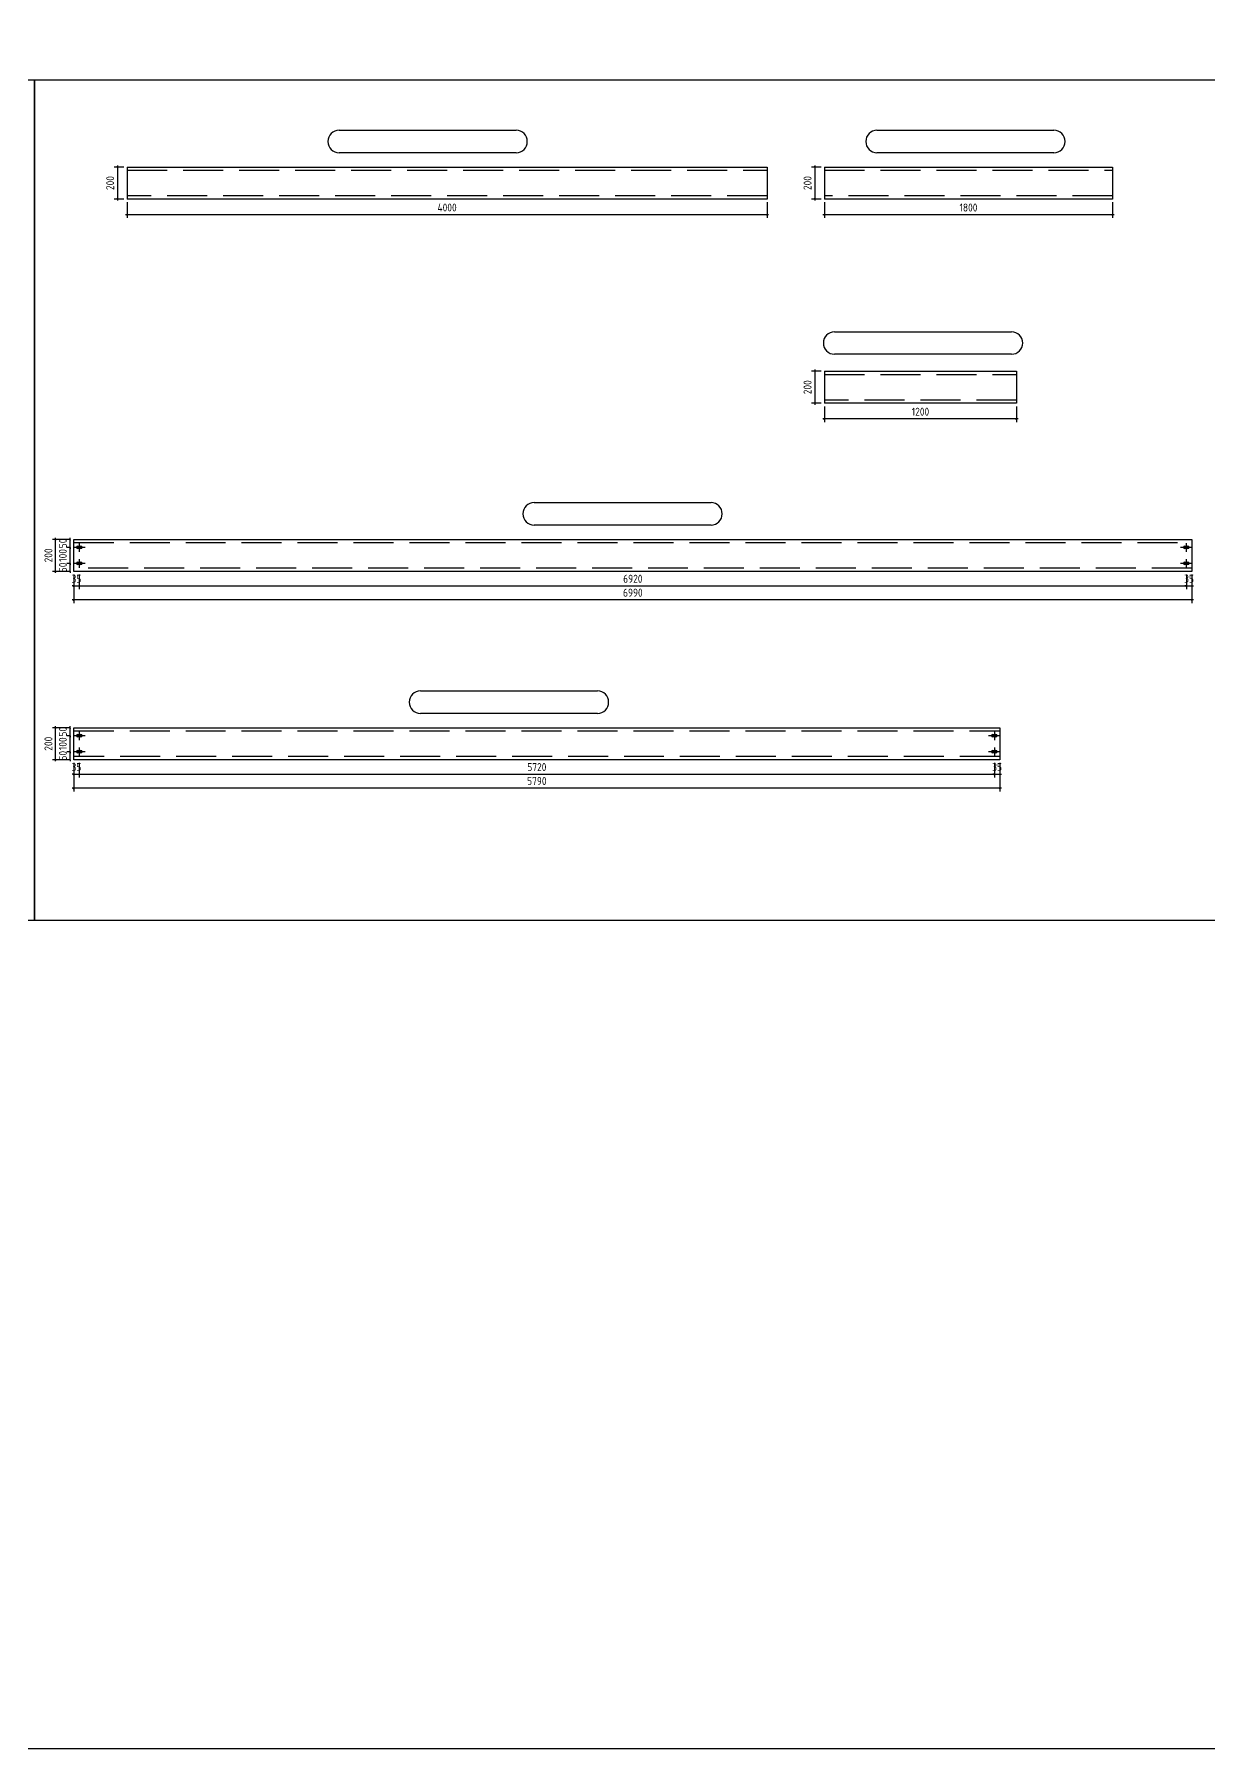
# Model space of a CAD drawing. Extents: x 102162 to 621267, y -39398 to 328893.
# Drawn here: x 398523 to 405864, y 86172 to 96887 of the extents above; entities that cross this region are included whole.
import ezdxf

# ---------------------------------------------------------------- set-up
doc = ezdxf.new("R2010")
doc.units = 0
doc.header["$LTSCALE"] = 1000
doc.header["$MEASUREMENT"] = 0
doc.linetypes.add('DASH', pattern=[0.35, 0.25, -0.1])
doc.styles.get("Standard").update_dxf_attribs({"font": 'gbenor.shx', "bigfont": 'gbcbig.shx'})
doc.dimstyles.get("Standard").update_dxf_attribs({"dimscale": 100, "dimtxt": 3.5, "dimasz": 1, "dimexe": 2.5, "dimexo": 3, "dimgap": 1.5, "dimtad": 1, "dimdec": 0, "dimzin": 0, "dimdsep": 46, "dimtxsty": 'Standard', "dimblk": 'ARCHTICK', "dimcen": 0.09, "dimadec": 0, "dimazin": 0, "dimtfac": 1, "dimtdec": 0, "dimtix": 1, "dimtmove": 2, "dimatfit": 3, "dimfxl": 1, "dimtolj": 1, "dimtzin": 0, "dimarcsym": 0})

# ---------------------------------------------------------------- blocks, each defined once
blk = doc.blocks.new('_ArchTick')
at = {"color": 0, "linetype": 'ByBlock', "const_width": 0.4}
blk.add_lwpolyline([(-0.5, -0.5), (0.5, 0.5)], dxfattribs=at)
blk = doc.blocks.new('*D9425')
at = {"color": 0, "lineweight": -2}
for p, q in [((398769, 93439), (398759, 93439)), ((398769, 93510), (398769, 93419)), ((398769, 93439), (398804, 93439)), ((398804, 93510), (398804, 93419)), ((398804, 93439), (398814, 93439))]:
    blk.add_line(p, q, dxfattribs=at)
at = {"layer": 'Defpoints', "color": 0}
for p in [(398769, 93530), (398804, 93530), (398804, 93439)]:
    blk.add_point(p, dxfattribs=at)
at = {"color": 0, "lineweight": -2, "xscale": 10, "yscale": 10, "zscale": 10}
blk.add_blockref('_ArchTick', (398769, 93439), dxfattribs=at)
at = {"color": 0, "lineweight": -2, "xscale": 10, "yscale": 10, "zscale": 10, "rotation": 180}
blk.add_blockref('_ArchTick', (398804, 93439), dxfattribs=at)
at = {"color": 0, "insert": (398786, 93484), "char_height": 50, "attachment_point": 5}
blk.add_mtext('\\A1;35', dxfattribs=at)
blk = doc.blocks.new('*D9272')
at = {"color": 0, "lineweight": -2}
for p, q in [((398794, 93439), (405734, 93439)), ((398804, 93510), (398804, 93419)), ((405724, 93510), (405724, 93419))]:
    blk.add_line(p, q, dxfattribs=at)
at = {"layer": 'Defpoints', "color": 0}
for p in [(398804, 93530), (405724, 93530), (405724, 93439)]:
    blk.add_point(p, dxfattribs=at)
at = {"color": 0, "lineweight": -2, "xscale": 10, "yscale": 10, "zscale": 10, "rotation": 180}
blk.add_blockref('_ArchTick', (398804, 93439), dxfattribs=at)
at = {"color": 0, "lineweight": -2, "xscale": 10, "yscale": 10, "zscale": 10}
blk.add_blockref('_ArchTick', (405724, 93439), dxfattribs=at)
at = {"color": 0, "insert": (402264, 93484), "char_height": 50, "attachment_point": 5}
blk.add_mtext('\\A1;6920', dxfattribs=at)
blk = doc.blocks.new('*D9426')
at = {"color": 0, "lineweight": -2}
for p, q in [((405724, 93439), (405714, 93439)), ((405724, 93510), (405724, 93419)), ((405724, 93439), (405759, 93439)), ((405759, 93510), (405759, 93419)), ((405759, 93439), (405769, 93439))]:
    blk.add_line(p, q, dxfattribs=at)
at = {"layer": 'Defpoints', "color": 0}
for p in [(405724, 93530), (405759, 93530), (405759, 93439)]:
    blk.add_point(p, dxfattribs=at)
at = {"color": 0, "lineweight": -2, "xscale": 10, "yscale": 10, "zscale": 10}
blk.add_blockref('_ArchTick', (405724, 93439), dxfattribs=at)
at = {"color": 0, "lineweight": -2, "xscale": 10, "yscale": 10, "zscale": 10, "rotation": 180}
blk.add_blockref('_ArchTick', (405759, 93439), dxfattribs=at)
at = {"color": 0, "insert": (405741, 93484), "char_height": 50, "attachment_point": 5}
blk.add_mtext('\\A1;35', dxfattribs=at)
blk = doc.blocks.new('*D9273')
at = {"color": 0, "lineweight": -2}
for p, q in [((398749, 93580), (398726, 93580)), ((398746, 93580), (398746, 93590)), ((398746, 93530), (398746, 93580)), ((398749, 93530), (398726, 93530)), ((398746, 93530), (398746, 93520))]:
    blk.add_line(p, q, dxfattribs=at)
at = {"layer": 'Defpoints', "color": 0}
for p in [(398746, 93580), (398769, 93580), (398769, 93530)]:
    blk.add_point(p, dxfattribs=at)
at = {"color": 0, "lineweight": -2, "xscale": 10, "yscale": 10, "zscale": 10}
for p, rotation in [((398746, 93580), 270), ((398746, 93530), 90)]:
    blk.add_blockref('_ArchTick', p, dxfattribs=dict(at, rotation=rotation))
at = {"color": 0, "insert": (398701, 93555), "char_height": 50, "attachment_point": 5, "rotation": 90}
blk.add_mtext('\\A1;50', dxfattribs=at)
blk = doc.blocks.new('*D9274')
at = {"color": 0, "lineweight": -2}
for p, q in [((398749, 93680), (398726, 93680)), ((398746, 93680), (398746, 93690)), ((398746, 93580), (398746, 93680)), ((398749, 93580), (398726, 93580)), ((398746, 93580), (398746, 93570))]:
    blk.add_line(p, q, dxfattribs=at)
at = {"layer": 'Defpoints', "color": 0}
for p in [(398746, 93680), (398769, 93680), (398769, 93580)]:
    blk.add_point(p, dxfattribs=at)
at = {"color": 0, "lineweight": -2, "xscale": 10, "yscale": 10, "zscale": 10}
for p, rotation in [((398746, 93680), 270), ((398746, 93580), 90)]:
    blk.add_blockref('_ArchTick', p, dxfattribs=dict(at, rotation=rotation))
at = {"color": 0, "insert": (398701, 93630), "char_height": 50, "attachment_point": 5, "rotation": 90}
blk.add_mtext('\\A1;100', dxfattribs=at)
blk = doc.blocks.new('*D9427')
at = {"color": 0, "lineweight": -2}
for p, q in [((398749, 93730), (398726, 93730)), ((398749, 93680), (398726, 93680)), ((398746, 93730), (398746, 93740)), ((398746, 93680), (398746, 93730)), ((398746, 93680), (398746, 93670))]:
    blk.add_line(p, q, dxfattribs=at)
at = {"layer": 'Defpoints', "color": 0}
for p in [(398746, 93730), (398769, 93730), (398769, 93680)]:
    blk.add_point(p, dxfattribs=at)
at = {"color": 0, "lineweight": -2, "xscale": 10, "yscale": 10, "zscale": 10}
for p, rotation in [((398746, 93730), 270), ((398746, 93680), 90)]:
    blk.add_blockref('_ArchTick', p, dxfattribs=dict(at, rotation=rotation))
at = {"color": 0, "insert": (398701, 93705), "char_height": 50, "attachment_point": 5, "rotation": 90}
blk.add_mtext('\\A1;50', dxfattribs=at)
blk = doc.blocks.new('*D9428')
at = {"color": 0, "lineweight": -2}
for p, q in [((398769, 93510), (398769, 93332)), ((405759, 93510), (405759, 93332)), ((405769, 93352), (398759, 93352))]:
    blk.add_line(p, q, dxfattribs=at)
at = {"layer": 'Defpoints', "color": 0}
for p in [(398769, 93530), (405759, 93530), (398769, 93352)]:
    blk.add_point(p, dxfattribs=at)
at = {"color": 0, "lineweight": -2, "xscale": 10, "yscale": 10, "zscale": 10, "rotation": 180}
blk.add_blockref('_ArchTick', (398769, 93352), dxfattribs=at)
at = {"color": 0, "lineweight": -2, "xscale": 10, "yscale": 10, "zscale": 10}
blk.add_blockref('_ArchTick', (405759, 93352), dxfattribs=at)
at = {"color": 0, "insert": (402264, 93397), "char_height": 50, "attachment_point": 5}
blk.add_mtext('\\A1;6990', dxfattribs=at)
blk = doc.blocks.new('*D9429')
at = {"color": 0, "lineweight": -2}
for p, q in [((398749, 93730), (398636, 93730)), ((398656, 93520), (398656, 93740)), ((398749, 93530), (398636, 93530))]:
    blk.add_line(p, q, dxfattribs=at)
at = {"layer": 'Defpoints', "color": 0}
for p in [(398656, 93730), (398769, 93730), (398769, 93530)]:
    blk.add_point(p, dxfattribs=at)
at = {"color": 0, "lineweight": -2, "xscale": 10, "yscale": 10, "zscale": 10}
for p, rotation in [((398656, 93730), 90), ((398656, 93530), 270)]:
    blk.add_blockref('_ArchTick', p, dxfattribs=dict(at, rotation=rotation))
at = {"color": 0, "insert": (398611, 93630), "char_height": 50, "attachment_point": 5, "rotation": 90}
blk.add_mtext('\\A1;200', dxfattribs=at)
blk = doc.blocks.new('*D9275')
at = {"color": 0, "lineweight": -2}
for p, q in [((399103, 95837), (399103, 95739)), ((403103, 95837), (403103, 95739)), ((403113, 95759), (399093, 95759))]:
    blk.add_line(p, q, dxfattribs=at)
at = {"layer": 'Defpoints', "color": 0}
for p in [(399103, 95857), (403103, 95857), (399103, 95759)]:
    blk.add_point(p, dxfattribs=at)
at = {"color": 0, "lineweight": -2, "xscale": 10, "yscale": 10, "zscale": 10, "rotation": 180}
blk.add_blockref('_ArchTick', (399103, 95759), dxfattribs=at)
at = {"color": 0, "lineweight": -2, "xscale": 10, "yscale": 10, "zscale": 10}
blk.add_blockref('_ArchTick', (403103, 95759), dxfattribs=at)
at = {"color": 0, "insert": (401103, 95804), "char_height": 50, "attachment_point": 5}
blk.add_mtext('\\A1;4000', dxfattribs=at)
blk = doc.blocks.new('*D9430')
at = {"color": 0, "lineweight": -2}
for p, q in [((399083, 96057), (399022, 96057)), ((399042, 96067), (399042, 95847)), ((399083, 95857), (399022, 95857))]:
    blk.add_line(p, q, dxfattribs=at)
at = {"layer": 'Defpoints', "color": 0}
for p in [(399103, 96057), (399042, 95857), (399103, 95857)]:
    blk.add_point(p, dxfattribs=at)
at = {"color": 0, "lineweight": -2, "xscale": 10, "yscale": 10, "zscale": 10}
for p, rotation in [((399042, 96057), 90), ((399042, 95857), 270)]:
    blk.add_blockref('_ArchTick', p, dxfattribs=dict(at, rotation=rotation))
at = {"color": 0, "insert": (398997, 95957), "char_height": 50, "attachment_point": 5, "rotation": 90}
blk.add_mtext('\\A1;200', dxfattribs=at)
blk = doc.blocks.new('*D9431')
at = {"color": 0, "lineweight": -2}
for p, q in [((398769, 92262), (398759, 92262)), ((398769, 92333), (398769, 92242)), ((398769, 92262), (398804, 92262)), ((398804, 92333), (398804, 92242)), ((398804, 92262), (398814, 92262))]:
    blk.add_line(p, q, dxfattribs=at)
at = {"layer": 'Defpoints', "color": 0}
for p in [(398769, 92353), (398804, 92353), (398804, 92262)]:
    blk.add_point(p, dxfattribs=at)
at = {"color": 0, "lineweight": -2, "xscale": 10, "yscale": 10, "zscale": 10}
blk.add_blockref('_ArchTick', (398769, 92262), dxfattribs=at)
at = {"color": 0, "lineweight": -2, "xscale": 10, "yscale": 10, "zscale": 10, "rotation": 180}
blk.add_blockref('_ArchTick', (398804, 92262), dxfattribs=at)
at = {"color": 0, "insert": (398786, 92307), "char_height": 50, "attachment_point": 5}
blk.add_mtext('\\A1;35', dxfattribs=at)
blk = doc.blocks.new('*D9276')
at = {"color": 0, "lineweight": -2}
for p, q in [((398794, 92262), (404534, 92262)), ((398804, 92333), (398804, 92242)), ((404524, 92333), (404524, 92242))]:
    blk.add_line(p, q, dxfattribs=at)
at = {"layer": 'Defpoints', "color": 0}
for p in [(398804, 92353), (404524, 92353), (404524, 92262)]:
    blk.add_point(p, dxfattribs=at)
at = {"color": 0, "lineweight": -2, "xscale": 10, "yscale": 10, "zscale": 10, "rotation": 180}
blk.add_blockref('_ArchTick', (398804, 92262), dxfattribs=at)
at = {"color": 0, "lineweight": -2, "xscale": 10, "yscale": 10, "zscale": 10}
blk.add_blockref('_ArchTick', (404524, 92262), dxfattribs=at)
at = {"color": 0, "insert": (401664, 92307), "char_height": 50, "attachment_point": 5}
blk.add_mtext('\\A1;5720', dxfattribs=at)
blk = doc.blocks.new('*D9432')
at = {"color": 0, "lineweight": -2}
for p, q in [((404524, 92262), (404514, 92262)), ((404524, 92333), (404524, 92242)), ((404524, 92262), (404559, 92262)), ((404559, 92333), (404559, 92242)), ((404559, 92262), (404569, 92262))]:
    blk.add_line(p, q, dxfattribs=at)
at = {"layer": 'Defpoints', "color": 0}
for p in [(404524, 92353), (404559, 92353), (404559, 92262)]:
    blk.add_point(p, dxfattribs=at)
at = {"color": 0, "lineweight": -2, "xscale": 10, "yscale": 10, "zscale": 10}
blk.add_blockref('_ArchTick', (404524, 92262), dxfattribs=at)
at = {"color": 0, "lineweight": -2, "xscale": 10, "yscale": 10, "zscale": 10, "rotation": 180}
blk.add_blockref('_ArchTick', (404559, 92262), dxfattribs=at)
at = {"color": 0, "insert": (404541, 92307), "char_height": 50, "attachment_point": 5}
blk.add_mtext('\\A1;35', dxfattribs=at)
blk = doc.blocks.new('*D9277')
at = {"color": 0, "lineweight": -2}
for p, q in [((398749, 92403), (398726, 92403)), ((398746, 92403), (398746, 92413)), ((398746, 92353), (398746, 92403)), ((398749, 92353), (398726, 92353)), ((398746, 92353), (398746, 92343))]:
    blk.add_line(p, q, dxfattribs=at)
at = {"layer": 'Defpoints', "color": 0}
for p in [(398746, 92403), (398769, 92403), (398769, 92353)]:
    blk.add_point(p, dxfattribs=at)
at = {"color": 0, "lineweight": -2, "xscale": 10, "yscale": 10, "zscale": 10}
for p, rotation in [((398746, 92403), 270), ((398746, 92353), 90)]:
    blk.add_blockref('_ArchTick', p, dxfattribs=dict(at, rotation=rotation))
at = {"color": 0, "insert": (398701, 92378), "char_height": 50, "attachment_point": 5, "rotation": 90}
blk.add_mtext('\\A1;50', dxfattribs=at)
blk = doc.blocks.new('*D9278')
at = {"color": 0, "lineweight": -2}
for p, q in [((398749, 92503), (398726, 92503)), ((398746, 92503), (398746, 92513)), ((398746, 92403), (398746, 92503)), ((398749, 92403), (398726, 92403)), ((398746, 92403), (398746, 92393))]:
    blk.add_line(p, q, dxfattribs=at)
at = {"layer": 'Defpoints', "color": 0}
for p in [(398746, 92503), (398769, 92503), (398769, 92403)]:
    blk.add_point(p, dxfattribs=at)
at = {"color": 0, "lineweight": -2, "xscale": 10, "yscale": 10, "zscale": 10}
for p, rotation in [((398746, 92503), 270), ((398746, 92403), 90)]:
    blk.add_blockref('_ArchTick', p, dxfattribs=dict(at, rotation=rotation))
at = {"color": 0, "insert": (398701, 92453), "char_height": 50, "attachment_point": 5, "rotation": 90}
blk.add_mtext('\\A1;100', dxfattribs=at)
blk = doc.blocks.new('*D9433')
at = {"color": 0, "lineweight": -2}
for p, q in [((398749, 92553), (398726, 92553)), ((398749, 92503), (398726, 92503)), ((398746, 92553), (398746, 92563)), ((398746, 92503), (398746, 92553)), ((398746, 92503), (398746, 92493))]:
    blk.add_line(p, q, dxfattribs=at)
at = {"layer": 'Defpoints', "color": 0}
for p in [(398746, 92553), (398769, 92553), (398769, 92503)]:
    blk.add_point(p, dxfattribs=at)
at = {"color": 0, "lineweight": -2, "xscale": 10, "yscale": 10, "zscale": 10}
for p, rotation in [((398746, 92553), 270), ((398746, 92503), 90)]:
    blk.add_blockref('_ArchTick', p, dxfattribs=dict(at, rotation=rotation))
at = {"color": 0, "insert": (398701, 92528), "char_height": 50, "attachment_point": 5, "rotation": 90}
blk.add_mtext('\\A1;50', dxfattribs=at)
blk = doc.blocks.new('*D9434')
at = {"color": 0, "lineweight": -2}
for p, q in [((398769, 92333), (398769, 92155)), ((404559, 92333), (404559, 92155)), ((404569, 92175), (398759, 92175))]:
    blk.add_line(p, q, dxfattribs=at)
at = {"layer": 'Defpoints', "color": 0}
for p in [(398769, 92353), (404559, 92353), (398769, 92175)]:
    blk.add_point(p, dxfattribs=at)
at = {"color": 0, "lineweight": -2, "xscale": 10, "yscale": 10, "zscale": 10, "rotation": 180}
blk.add_blockref('_ArchTick', (398769, 92175), dxfattribs=at)
at = {"color": 0, "lineweight": -2, "xscale": 10, "yscale": 10, "zscale": 10}
blk.add_blockref('_ArchTick', (404559, 92175), dxfattribs=at)
at = {"color": 0, "insert": (401664, 92220), "char_height": 50, "attachment_point": 5}
blk.add_mtext('\\A1;5790', dxfattribs=at)
blk = doc.blocks.new('*D9435')
at = {"color": 0, "lineweight": -2}
for p, q in [((398749, 92553), (398636, 92553)), ((398656, 92343), (398656, 92563)), ((398749, 92353), (398636, 92353))]:
    blk.add_line(p, q, dxfattribs=at)
at = {"layer": 'Defpoints', "color": 0}
for p in [(398656, 92553), (398769, 92553), (398769, 92353)]:
    blk.add_point(p, dxfattribs=at)
at = {"color": 0, "lineweight": -2, "xscale": 10, "yscale": 10, "zscale": 10}
for p, rotation in [((398656, 92553), 90), ((398656, 92353), 270)]:
    blk.add_blockref('_ArchTick', p, dxfattribs=dict(at, rotation=rotation))
at = {"color": 0, "insert": (398611, 92453), "char_height": 50, "attachment_point": 5, "rotation": 90}
blk.add_mtext('\\A1;200', dxfattribs=at)
blk = doc.blocks.new('*D9279')
at = {"color": 0, "lineweight": -2}
for p, q in [((403462, 95837), (403462, 95739)), ((405262, 95837), (405262, 95739)), ((405272, 95759), (403452, 95759))]:
    blk.add_line(p, q, dxfattribs=at)
at = {"layer": 'Defpoints', "color": 0}
for p in [(403462, 95857), (405262, 95857), (403462, 95759)]:
    blk.add_point(p, dxfattribs=at)
at = {"color": 0, "lineweight": -2, "xscale": 10, "yscale": 10, "zscale": 10, "rotation": 180}
blk.add_blockref('_ArchTick', (403462, 95759), dxfattribs=at)
at = {"color": 0, "lineweight": -2, "xscale": 10, "yscale": 10, "zscale": 10}
blk.add_blockref('_ArchTick', (405262, 95759), dxfattribs=at)
at = {"color": 0, "insert": (404362, 95804), "char_height": 50, "attachment_point": 5}
blk.add_mtext('\\A1;1800', dxfattribs=at)
blk = doc.blocks.new('*D9436')
at = {"color": 0, "lineweight": -2}
for p, q in [((403442, 96057), (403381, 96057)), ((403401, 96067), (403401, 95847)), ((403442, 95857), (403381, 95857))]:
    blk.add_line(p, q, dxfattribs=at)
at = {"layer": 'Defpoints', "color": 0}
for p in [(403462, 96057), (403401, 95857), (403462, 95857)]:
    blk.add_point(p, dxfattribs=at)
at = {"color": 0, "lineweight": -2, "xscale": 10, "yscale": 10, "zscale": 10}
for p, rotation in [((403401, 96057), 90), ((403401, 95857), 270)]:
    blk.add_blockref('_ArchTick', p, dxfattribs=dict(at, rotation=rotation))
at = {"color": 0, "insert": (403356, 95957), "char_height": 50, "attachment_point": 5, "rotation": 90}
blk.add_mtext('\\A1;200', dxfattribs=at)
blk = doc.blocks.new('*D9280')
at = {"color": 0, "lineweight": -2}
for p, q in [((403462, 94561), (403462, 94463)), ((404662, 94561), (404662, 94463)), ((404672, 94483), (403452, 94483))]:
    blk.add_line(p, q, dxfattribs=at)
at = {"layer": 'Defpoints', "color": 0}
for p in [(403462, 94581), (404662, 94581), (403462, 94483)]:
    blk.add_point(p, dxfattribs=at)
at = {"color": 0, "lineweight": -2, "xscale": 10, "yscale": 10, "zscale": 10, "rotation": 180}
blk.add_blockref('_ArchTick', (403462, 94483), dxfattribs=at)
at = {"color": 0, "lineweight": -2, "xscale": 10, "yscale": 10, "zscale": 10}
blk.add_blockref('_ArchTick', (404662, 94483), dxfattribs=at)
at = {"color": 0, "insert": (404062, 94528), "char_height": 50, "attachment_point": 5}
blk.add_mtext('\\A1;1200', dxfattribs=at)
blk = doc.blocks.new('*D9437')
at = {"color": 0, "lineweight": -2}
for p, q in [((403442, 94781), (403381, 94781)), ((403401, 94791), (403401, 94571)), ((403442, 94581), (403381, 94581))]:
    blk.add_line(p, q, dxfattribs=at)
at = {"layer": 'Defpoints', "color": 0}
for p in [(403462, 94781), (403401, 94581), (403462, 94581)]:
    blk.add_point(p, dxfattribs=at)
at = {"color": 0, "lineweight": -2, "xscale": 10, "yscale": 10, "zscale": 10}
for p, rotation in [((403401, 94781), 90), ((403401, 94581), 270)]:
    blk.add_blockref('_ArchTick', p, dxfattribs=dict(at, rotation=rotation))
at = {"color": 0, "insert": (403356, 94681), "char_height": 50, "attachment_point": 5, "rotation": 90}
blk.add_mtext('\\A1;200', dxfattribs=at)

msp = doc.modelspace()

# ---------------------------------------------------------------- linework, layer by layer
for p, q in [((400428.4, 96286.9), (401534.4, 96286.9)), ((403790.1, 96286.9), (404896.1, 96286.9)), ((401534.4, 96146.9), (400428.4, 96146.9)), ((404896.1, 96146.9), (403790.1, 96146.9)), ((399102.9, 96057), (403102.9, 96057)), ((399102.9, 96057), (399102.9, 95857)), ((403102.9, 96057), (403102.9, 95857)), ((403461.8, 96057), (405261.8, 96057)), ((403461.8, 96057), (403461.8, 95857)), ((405261.8, 96057), (405261.8, 95857)), ((403102.9, 95857), (399102.9, 95857)), ((405261.8, 95857), (403461.8, 95857)), ((403525.1, 95027.3), (404631.1, 95027.3)), ((404631.1, 94887.3), (403525.1, 94887.3)), ((403461.8, 94780.9), (404661.8, 94780.9)), ((403461.8, 94780.9), (403461.8, 94580.9)), ((404661.8, 94780.9), (404661.8, 94580.9)), ((404661.8, 94580.9), (403461.8, 94580.9)), ((401646.7, 93959.5), (402752.7, 93959.5)), ((402752.7, 93819.5), (401646.7, 93819.5)), ((398840.8, 93679.6), (398766.8, 93679.6)), ((398768.8, 93729.6), (405758.8, 93729.6)), ((398768.8, 93529.6), (398768.8, 93729.6)), ((398793.8, 93686.6), (398813.8, 93686.6)), ((398803.8, 93679.6), (398793.8, 93679.6)), ((398813.8, 93672.6), (398793.8, 93672.6)), ((398803.8, 93706.6), (398803.8, 93652.6)), ((405760.8, 93679.6), (405686.8, 93679.6)), ((405713.8, 93686.6), (405733.8, 93686.6)), ((405723.8, 93679.6), (405713.8, 93679.6)), ((405733.8, 93672.6), (405713.8, 93672.6)), ((405723.8, 93706.6), (405723.8, 93652.6)), ((405758.8, 93729.6), (405758.8, 93529.6)), ((398840.8, 93579.6), (398766.8, 93579.6)), ((398793.8, 93586.6), (398813.8, 93586.6)), ((398803.8, 93579.6), (398793.8, 93579.6)), ((398813.8, 93572.6), (398793.8, 93572.6)), ((398803.8, 93606.6), (398803.8, 93552.6)), ((405760.8, 93579.6), (405686.8, 93579.6)), ((405713.8, 93586.6), (405733.8, 93586.6)), ((405723.8, 93579.6), (405713.8, 93579.6)), ((405733.8, 93572.6), (405713.8, 93572.6)), ((405723.8, 93606.6), (405723.8, 93552.6)), ((405758.8, 93529.6), (398768.8, 93529.6)), ((400936.7, 92782.8), (402042.7, 92782.8)), ((402042.7, 92642.8), (400936.7, 92642.8)), ((398840.8, 92502.9), (398766.8, 92502.9)), ((398768.8, 92552.9), (404558.8, 92552.9)), ((398768.8, 92352.9), (398768.8, 92552.9)), ((398793.8, 92509.9), (398813.8, 92509.9)), ((398803.8, 92502.9), (398793.8, 92502.9)), ((398813.8, 92495.9), (398793.8, 92495.9)), ((398803.8, 92529.9), (398803.8, 92475.9)), ((404560.8, 92502.9), (404486.8, 92502.9)), ((404513.8, 92509.9), (404533.8, 92509.9)), ((404523.8, 92502.9), (404513.8, 92502.9)), ((404533.8, 92495.9), (404513.8, 92495.9)), ((404523.8, 92529.9), (404523.8, 92475.9)), ((404558.8, 92552.9), (404558.8, 92352.9)), ((398840.8, 92402.9), (398766.8, 92402.9)), ((398793.8, 92409.9), (398813.8, 92409.9)), ((398803.8, 92402.9), (398793.8, 92402.9)), ((398813.8, 92395.9), (398793.8, 92395.9)), ((398803.8, 92429.9), (398803.8, 92375.9)), ((404560.8, 92402.9), (404486.8, 92402.9)), ((404513.8, 92409.9), (404533.8, 92409.9)), ((404523.8, 92402.9), (404513.8, 92402.9)), ((404533.8, 92395.9), (404513.8, 92395.9)), ((404523.8, 92429.9), (404523.8, 92375.9)), ((404558.8, 92352.9), (398768.8, 92352.9))]:
    msp.add_line(p, q)
at = {"linetype": 'DASH'}
for p, q in [((399102.9, 96037), (403102.9, 96037)), ((403461.8, 96037), (405261.8, 96037)), ((403102.9, 95877), (399102.9, 95877)), ((405261.8, 95877), (403461.8, 95877)), ((403461.8, 94760.9), (404661.8, 94760.9)), ((404661.8, 94600.9), (403461.8, 94600.9)), ((398768.8, 93709.6), (405758.8, 93709.6)), ((405758.8, 93549.6), (398768.8, 93549.6)), ((398768.8, 92532.9), (404558.8, 92532.9)), ((404558.8, 92372.9), (398768.8, 92372.9))]:
    msp.add_line(p, q, dxfattribs=at)
for points in [[(369461.7, 107601.7), (444332.8, 107601.7), (444332.8, 86171.9), (369461.7, 86171.9)], [(398523.4, 96599.7), (391098.4, 96599.7), (391098.4, 91349.7), (398523.4, 91349.7)], [(405948.4, 96599.7), (398523.4, 96599.7), (398523.4, 91349.7), (405948.4, 91349.7)]]:
    msp.add_lwpolyline(points, close=True)
for centre, radius, start, end in [((400428.4, 96216.9), 70, 90, 270), ((401534.4, 96216.9), 70, 270, 90), ((403790.1, 96216.9), 70, 90, 270), ((404896.1, 96216.9), 70, 270, 90), ((403525.1, 94957.3), 70, 90, 270), ((404631.1, 94957.3), 70, 270, 90), ((401646.7, 93889.5), 70, 90, 270), ((402752.7, 93889.5), 70, 270, 90), ((398793.8, 93679.6), 7, 90, 270), ((398813.8, 93679.6), 7, 270, 90), ((405713.8, 93679.6), 7, 90, 270), ((405733.8, 93679.6), 7, 270, 90), ((398793.8, 93579.6), 7, 90, 270), ((398813.8, 93579.6), 7, 270, 90), ((405713.8, 93579.6), 7, 90, 270), ((405733.8, 93579.6), 7, 270, 90), ((400936.7, 92712.8), 70, 90, 270), ((402042.7, 92712.8), 70, 270, 90), ((398793.8, 92502.9), 7, 90, 270), ((398813.8, 92502.9), 7, 270, 90), ((404513.8, 92502.9), 7, 90, 270), ((404533.8, 92502.9), 7, 270, 90), ((398793.8, 92402.9), 7, 90, 270), ((398813.8, 92402.9), 7, 270, 90), ((404513.8, 92402.9), 7, 90, 270), ((404533.8, 92402.9), 7, 270, 90)]:
    msp.add_arc(centre, radius, start, end)

# ---------------------------------------------------------------- dimensions: what is measured, and where the dimension line sits
at = {"color": 4}
for p1, p2, distance, picture, middle in [((399102.9, 96057), (399102.9, 95857), -60.7, '*D9430', (398997.1, 95957)), ((403461.8, 96057), (403461.8, 95857), -60.7, '*D9436', (403356, 95957)), ((403102.9, 95857), (399102.9, 95857), 97.7, '*D9275', (401102.9, 95804.3)), ((405261.8, 95857), (403461.8, 95857), 97.7, '*D9279', (404361.8, 95804.3)), ((403461.8, 94780.9), (403461.8, 94580.9), -60.7, '*D9437', (403356, 94680.9)), ((404661.8, 94580.9), (403461.8, 94580.9), 97.7, '*D9280', (404061.8, 94528.2)), ((398768.8, 93529.6), (398768.8, 93729.6), 113.1, '*D9429', (398610.8, 93629.6)), ((405758.8, 93529.6), (398768.8, 93529.6), 178, '*D9428', (402263.8, 93396.6)), ((398768.8, 92352.9), (398768.8, 92552.9), 113.1, '*D9435', (398610.8, 92452.9)), ((404558.8, 92352.9), (398768.8, 92352.9), 178, '*D9434', (401663.8, 92219.9))]:
    dim = msp.add_aligned_dim(p1=p1, p2=p2, distance=distance, dimstyle='Standard', override={"dimtxt": 0.5, "dimasz": 0.1, "dimexe": 0.2, "dimexo": 0.2, "dimgap": 0.2, "dimdle": 0.1}, dxfattribs=at)
    dim.commit()
    dim.dimension.update_dxf_attribs({"geometry": picture, "text_midpoint": middle})
for base, p1, p2, picture, middle in [((398745.7, 93729.6), (398768.8, 93679.6), (398768.8, 93729.6), '*D9427', (398700.7, 93704.6)), ((398745.7, 93679.6), (398768.8, 93579.6), (398768.8, 93679.6), '*D9274', (398700.7, 93629.6)), ((398745.7, 93579.6), (398768.8, 93529.6), (398768.8, 93579.6), '*D9273', (398700.7, 93554.6)), ((398745.7, 92552.9), (398768.8, 92502.9), (398768.8, 92552.9), '*D9433', (398700.7, 92527.9)), ((398745.7, 92502.9), (398768.8, 92402.9), (398768.8, 92502.9), '*D9278', (398700.7, 92452.9)), ((398745.7, 92402.9), (398768.8, 92352.9), (398768.8, 92402.9), '*D9277', (398700.7, 92377.9))]:
    dim = msp.add_linear_dim(base=base, p1=p1, p2=p2, angle=90, dimstyle='Standard', override={"dimtxt": 0.5, "dimasz": 0.1, "dimexe": 0.2, "dimexo": 0.2, "dimgap": 0.2, "dimdle": 0.1}, dxfattribs=at)
    dim.commit()
    dim.dimension.update_dxf_attribs({"geometry": picture, "text_midpoint": middle})
for base, p1, p2, picture, middle in [((398803.8, 93438.7), (398768.8, 93529.6), (398803.8, 93529.6), '*D9425', (398786.3, 93483.7)), ((405723.8, 93438.7), (398803.8, 93529.6), (405723.8, 93529.6), '*D9272', (402263.8, 93483.7)), ((405758.8, 93438.7), (405723.8, 93529.6), (405758.8, 93529.6), '*D9426', (405741.3, 93483.7)), ((398803.8, 92262), (398768.8, 92352.9), (398803.8, 92352.9), '*D9431', (398786.3, 92307)), ((404523.8, 92262), (398803.8, 92352.9), (404523.8, 92352.9), '*D9276', (401663.8, 92307)), ((404558.8, 92262), (404523.8, 92352.9), (404558.8, 92352.9), '*D9432', (404541.3, 92307))]:
    dim = msp.add_linear_dim(base=base, p1=p1, p2=p2, dimstyle='Standard', override={"dimtxt": 0.5, "dimasz": 0.1, "dimexe": 0.2, "dimexo": 0.2, "dimgap": 0.2, "dimdle": 0.1}, dxfattribs=at)
    dim.commit()
    dim.dimension.update_dxf_attribs({"geometry": picture, "text_midpoint": middle})

doc.saveas('drawing.dxf')
